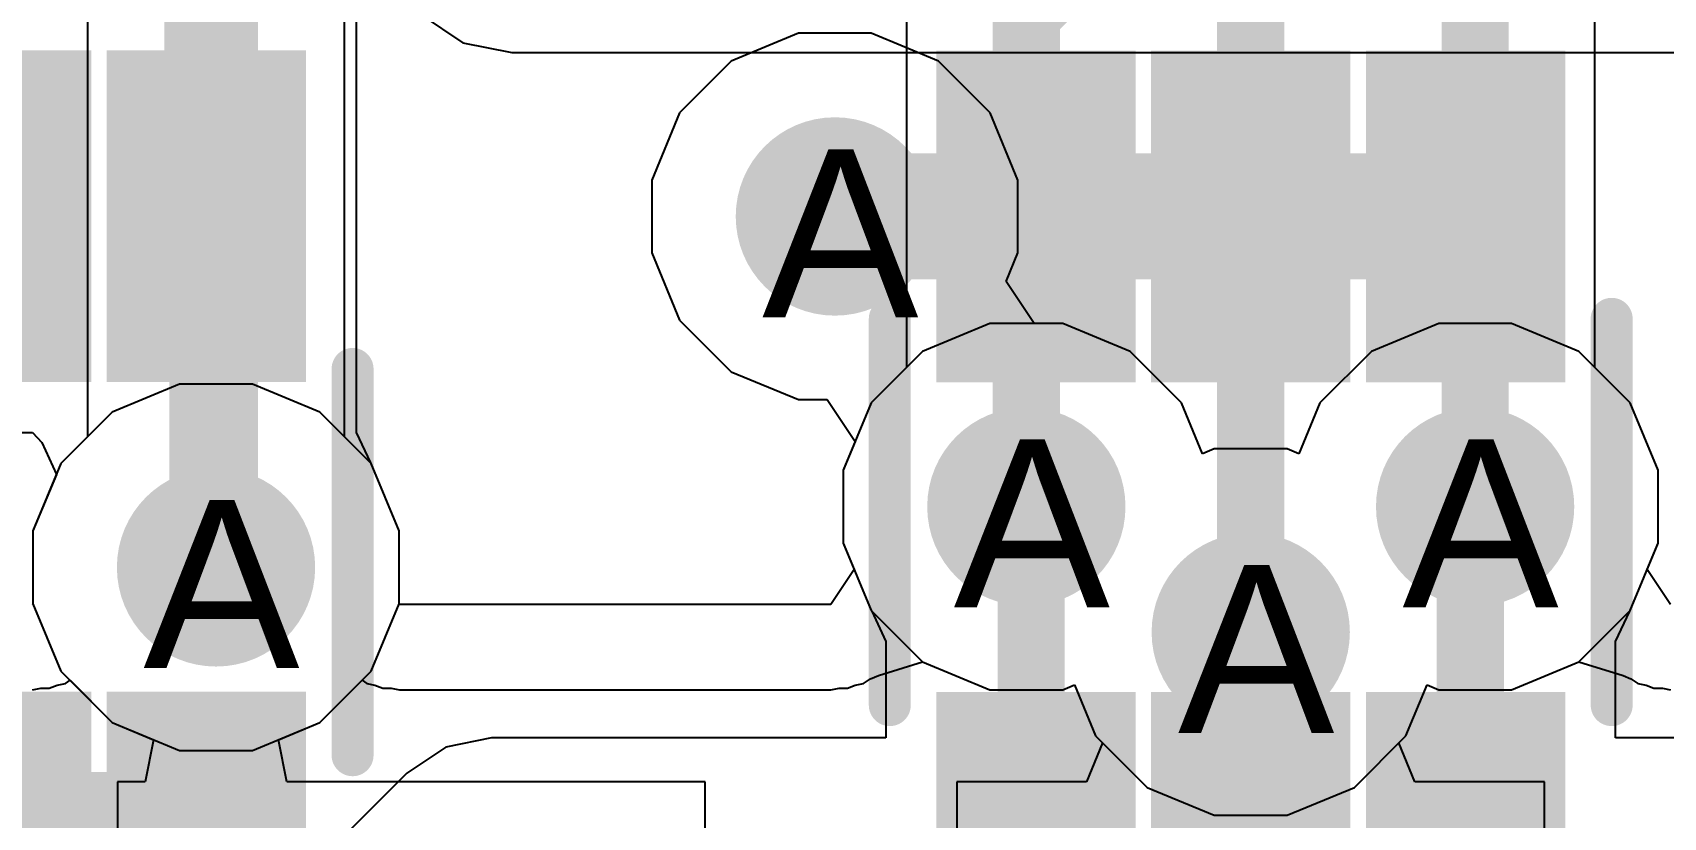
# Model space of a CAD drawing. Header units: inches. Extents: x 0 to 5271, y 0 to 5417.
# Drawn here: x 79.601 to 84.535, y 3.826 to 6.2 of the extents above; entities that cross this region are included whole.
import ezdxf

# ---------------------------------------------------------------- set-up
doc = ezdxf.new("R2010")
doc.units = ezdxf.units.IN
for name, color, linetype in [('Bottom Layer', 5, 'Continuous'), ('Bottom Overlay', 54, 'Continuous'), ('Bottom Paste', 16, 'Continuous'), ('Bottom Solder', 6, 'Continuous'), ('Drill Drawing', 1, 'Continuous'), ('L2_GND1', 16, 'Continuous'), ('L3_SIG1', 76, 'Continuous'), ('L4_PWR', 90, 'Continuous'), ('L5_GND2', 156, 'Continuous'), ('L6_SIG2', 130, 'Continuous'), ('L7_GND3', 216, 'Continuous'), ('Top Layer', 1, 'Continuous'), ('Via Holes', 16, 'Continuous')]:
    doc.layers.add(name, color=color, linetype=linetype)
doc.styles.add('Arial', font='', dxfattribs={"height": 0.2})
doc.styles.get('Arial').set_extended_font_data('Arial')

# ---------------------------------------------------------------- blocks, each defined once
blk = doc.blocks.new('SOT_363_B_171')
at = {"layer": 'Bottom Layer'}
for points in [[(-1.36998075, 0.4500346599999999), (-1.36998075, 0.8500338599999999), (-0.56997981, 0.8500338599999999), (-0.56997981, 0.45003466)], [(0.57002045, 0.4500346599999999), (0.57002045, 0.8500338599999999), (1.37002139, 0.8500338599999999), (1.37002139, 0.45003466)], [(-1.36998075, -0.2000021400000001), (-1.36998075, 0.1999970599999999), (-0.56997981, 0.1999970600000001), (-0.56997981, -0.2000021399999999)], [(0.57002045, -0.2000021400000001), (0.57002045, 0.1999970599999999), (1.37002139, 0.1999970600000001), (1.37002139, -0.2000021399999999)], [(-1.36998075, -0.8499881399999999), (-1.36998075, -0.44998894), (-0.56997981, -0.4499889399999999), (-0.56997981, -0.8499881399999999)], [(0.57002045, -0.8499881399999999), (0.57002045, -0.44998894), (1.37002139, -0.4499889399999999), (1.37002139, -0.8499881399999999)]]:
    blk.add_hatch(color=5, dxfattribs=at).paths.add_polyline_path(points)
at = {"layer": 'Bottom Paste'}
for points in [[(-1.36998075, 0.4500346599999999), (-1.36998075, 0.8500338599999999), (-0.56997981, 0.8500338599999999), (-0.56997981, 0.45003466)], [(0.57002045, 0.4500346599999999), (0.57002045, 0.8500338599999999), (1.37002139, 0.8500338599999999), (1.37002139, 0.45003466)], [(-1.36998075, -0.2000021400000001), (-1.36998075, 0.1999970599999999), (-0.56997981, 0.1999970600000001), (-0.56997981, -0.2000021399999999)], [(0.57002045, -0.2000021400000001), (0.57002045, 0.1999970599999999), (1.37002139, 0.1999970600000001), (1.37002139, -0.2000021399999999)], [(-1.36998075, -0.8499881399999999), (-1.36998075, -0.44998894), (-0.56997981, -0.4499889399999999), (-0.56997981, -0.8499881399999999)], [(0.57002045, -0.8499881399999999), (0.57002045, -0.44998894), (1.37002139, -0.4499889399999999), (1.37002139, -0.8499881399999999)]]:
    blk.add_hatch(color=16, dxfattribs=at).paths.add_polyline_path(points)
at = {"layer": 'Bottom Solder'}
for points in [[(-1.47158075, 0.3484346599999999), (-1.47158075, 0.95163386), (-0.46837981, 0.95163386), (-0.4683798099999998, 0.3484346600000001)], [(0.46842045, 0.3484346599999999), (0.4684204499999999, 0.95163386), (1.47162139, 0.95163386), (1.47162139, 0.3484346600000001)], [(-1.47158075, -0.3016021400000001), (-1.47158075, 0.3015970599999999), (-0.46837981, 0.3015970600000001), (-0.4683798099999998, -0.3016021399999999)], [(0.46842045, -0.3016021400000001), (0.4684204499999999, 0.3015970599999999), (1.47162139, 0.3015970600000001), (1.47162139, -0.3016021399999999)], [(-1.47158075, -0.9515881399999999), (-1.47158075, -0.3483889400000001), (-0.46837981, -0.3483889399999999), (-0.4683798099999998, -0.9515881399999999)], [(0.46842045, -0.9515881399999999), (0.4684204499999999, -0.3483889400000001), (1.47162139, -0.3483889399999999), (1.47162139, -0.9515881399999999)]]:
    blk.add_hatch(color=6, dxfattribs=at).paths.add_polyline_path(points)
at = {"layer": 'Bottom Overlay'}
for points in [[(0.50799492, 1.09219746, 0.127, 0.127, 0), (-0.66040508, 1.09219746, 0.127, 0.127, 0)], [(-1.52400508, -0.66040254, 0.0999998, 0.0999998, 0), (-1.65100508, -0.53340254, 0.0999998, 0.0999998, 0)], [(-1.65100508, -0.78740254, 0.0999998, 0.0999998, 0), (-1.65100508, -0.53340254, 0.0999998, 0.0999998, 0)], [(-1.65100508, -0.78740254, 0.0999998, 0.0999998, 0), (-1.52400508, -0.66040254, 0.0999998, 0.0999998, 0)], [(0.50799492, -1.09220254, 0.127, 0.127, 0), (-0.66040508, -1.09220254, 0.127, 0.127, 0)]]:
    blk.add_lwpolyline(points, format="xyseb", dxfattribs=at)
for points in [[(-0.6921550799999999, 1.09219746, 0.0635, 0.0635, 1), (-0.6286550799999999, 1.09219746, 0.0635, 0.0635, 1)], [(0.47624492, 1.09219746, 0.0635, 0.0635, 1), (0.53974492, 1.09219746, 0.0635, 0.0635, 1)], [(-1.67600376, -0.53340254, 0.0499999, 0.0499999, 1), (-1.6260064, -0.53340254, 0.0499999, 0.0499999, 1)], [(-1.67600376, -0.53340254, 0.0499999, 0.0499999, 1), (-1.6260064, -0.53340254, 0.0499999, 0.0499999, 1)], [(-1.54900376, -0.66040254, 0.0499999, 0.0499999, 1), (-1.4990064, -0.66040254, 0.0499999, 0.0499999, 1)], [(-1.54900376, -0.66040254, 0.0499999, 0.0499999, 1), (-1.4990064, -0.66040254, 0.0499999, 0.0499999, 1)], [(-1.67600376, -0.78740254, 0.0499999, 0.0499999, 1), (-1.6260064, -0.78740254, 0.0499999, 0.0499999, 1)], [(-1.67600376, -0.78740254, 0.0499999, 0.0499999, 1), (-1.6260064, -0.78740254, 0.0499999, 0.0499999, 1)], [(-0.6921550799999999, -1.09220254, 0.0635, 0.0635, 1), (-0.6286550799999999, -1.09220254, 0.0635, 0.0635, 1)], [(0.47624492, -1.09220254, 0.0635, 0.0635, 1), (0.53974492, -1.09220254, 0.0635, 0.0635, 1)]]:
    blk.add_lwpolyline(points, format="xyseb", close=True, dxfattribs=at)
blk = doc.blocks.new('SOT_363_B_375')
at = {"layer": 'Bottom Layer'}
for points in [[(-1.37004425, 0.44999148), (-1.37004425, 0.8499906799999999), (-0.57004331, 0.8499906799999999), (-0.57004331, 0.44999148)], [(0.56995695, 0.44999148), (0.56995695, 0.8499906799999999), (1.36995789, 0.8499906799999999), (1.36995789, 0.44999148)], [(-1.37004425, -0.19999452), (-1.37004425, 0.20000468), (-0.57004331, 0.2000046799999999), (-0.57004331, -0.19999452)], [(0.56995695, -0.19999452), (0.56995695, 0.20000468), (1.36995789, 0.2000046799999999), (1.36995789, -0.19999452)], [(-1.37004425, -0.84998052), (-1.37004425, -0.44998132), (-0.57004331, -0.44998132), (-0.57004331, -0.84998052)], [(0.56995695, -0.84998052), (0.56995695, -0.44998132), (1.36995789, -0.44998132), (1.36995789, -0.84998052)]]:
    blk.add_hatch(color=5, dxfattribs=at).paths.add_polyline_path(points)
at = {"layer": 'Bottom Paste'}
for points in [[(-1.37004425, 0.44999148), (-1.37004425, 0.8499906799999999), (-0.57004331, 0.8499906799999999), (-0.57004331, 0.44999148)], [(0.56995695, 0.44999148), (0.56995695, 0.8499906799999999), (1.36995789, 0.8499906799999999), (1.36995789, 0.44999148)], [(-1.37004425, -0.19999452), (-1.37004425, 0.20000468), (-0.57004331, 0.2000046799999999), (-0.57004331, -0.19999452)], [(0.56995695, -0.19999452), (0.56995695, 0.20000468), (1.36995789, 0.2000046799999999), (1.36995789, -0.19999452)], [(-1.37004425, -0.84998052), (-1.37004425, -0.44998132), (-0.57004331, -0.44998132), (-0.57004331, -0.84998052)], [(0.56995695, -0.84998052), (0.56995695, -0.44998132), (1.36995789, -0.44998132), (1.36995789, -0.84998052)]]:
    blk.add_hatch(color=16, dxfattribs=at).paths.add_polyline_path(points)
at = {"layer": 'Bottom Solder'}
for points in [[(-1.47164425, 0.34839148), (-1.47164425, 0.95159068), (-0.46844331, 0.95159068), (-0.46844331, 0.34839148)], [(0.46835695, 0.34839148), (0.46835695, 0.95159068), (1.47155789, 0.95159068), (1.47155789, 0.34839148)], [(-1.47164425, -0.3015945199999999), (-1.47164425, 0.30160468), (-0.46844331, 0.30160468), (-0.46844331, -0.30159452)], [(0.46835695, -0.3015945199999999), (0.46835695, 0.30160468), (1.47155789, 0.30160468), (1.47155789, -0.30159452)], [(-1.47164425, -0.9515805199999999), (-1.47164425, -0.34838132), (-0.46844331, -0.34838132), (-0.46844331, -0.9515805199999999)], [(0.46835695, -0.9515805199999999), (0.46835695, -0.34838132), (1.47155789, -0.34838132), (1.47155789, -0.9515805199999999)]]:
    blk.add_hatch(color=6, dxfattribs=at).paths.add_polyline_path(points)
at = {"layer": 'Bottom Overlay'}
for points in [[(-0.66041778, 1.09220508, 0.127, 0.127, 0), (0.50798222, 1.09220508, 0.127, 0.127, 0)], [(-1.65101778, -0.53339492, 0.0999998, 0.0999998, 0), (-1.65101778, -0.78739492, 0.0999998, 0.0999998, 0)], [(-1.65101778, -0.53339492, 0.0999998, 0.0999998, 0), (-1.52401778, -0.66039492, 0.0999998, 0.0999998, 0)], [(-1.52401778, -0.66039492, 0.0999998, 0.0999998, 0), (-1.65101778, -0.78739492, 0.0999998, 0.0999998, 0)], [(-0.66041778, -1.09219492, 0.127, 0.127, 0), (0.50798222, -1.09219492, 0.127, 0.127, 0)]]:
    blk.add_lwpolyline(points, format="xyseb", dxfattribs=at)
for points in [[(-0.6921677799999999, 1.09220508, 0.0635, 0.0635, 1), (-0.62866778, 1.09220508, 0.0635, 0.0635, 1)], [(0.47623222, 1.09220508, 0.0635, 0.0635, 1), (0.53973222, 1.09220508, 0.0635, 0.0635, 1)], [(-1.67601646, -0.53339492, 0.0499999, 0.0499999, 1), (-1.6260191, -0.53339492, 0.0499999, 0.0499999, 1)], [(-1.67601646, -0.53339492, 0.0499999, 0.0499999, 1), (-1.6260191, -0.53339492, 0.0499999, 0.0499999, 1)], [(-1.54901646, -0.66039492, 0.0499999, 0.0499999, 1), (-1.4990191, -0.66039492, 0.0499999, 0.0499999, 1)], [(-1.54901646, -0.66039492, 0.0499999, 0.0499999, 1), (-1.4990191, -0.66039492, 0.0499999, 0.0499999, 1)], [(-1.67601646, -0.78739492, 0.0499999, 0.0499999, 1), (-1.6260191, -0.78739492, 0.0499999, 0.0499999, 1)], [(-1.67601646, -0.78739492, 0.0499999, 0.0499999, 1), (-1.6260191, -0.78739492, 0.0499999, 0.0499999, 1)], [(-0.6921677799999999, -1.09219492, 0.0635, 0.0635, 1), (-0.62866778, -1.09219492, 0.0635, 0.0635, 1)], [(0.47623222, -1.09219492, 0.0635, 0.0635, 1), (0.53973222, -1.09219492, 0.0635, 0.0635, 1)]]:
    blk.add_lwpolyline(points, format="xyseb", close=True, dxfattribs=at)

msp = doc.modelspace()

# ---------------------------------------------------------------- hatches: boundary and pattern name
at = {"layer": 'Bottom Layer'}
h = msp.add_hatch(color=5, dxfattribs=at)
edge = h.paths.add_edge_path()
edge.add_arc((82.02820272, 5.64363108), 0.2999994, 0, 360)
h = msp.add_hatch(color=5, dxfattribs=at)
edge = h.paths.add_edge_path()
edge.add_arc((82.60760212, 4.76575628), 0.2999994, 0, 360)
h = msp.add_hatch(color=5, dxfattribs=at)
edge = h.paths.add_edge_path()
edge.add_arc((83.96558772, 4.76575628), 0.2999994, 0, 360)
h = msp.add_hatch(color=5, dxfattribs=at)
edge = h.paths.add_edge_path()
edge.add_arc((80.15558771999999, 4.58221588), 0.2999994, 0, 360)
h = msp.add_hatch(color=5, dxfattribs=at)
edge = h.paths.add_edge_path()
edge.add_arc((83.28659491999998, 4.386381879999999), 0.2999994, 0, 360)
for points in [[(79.27659532, 3.07340508), (79.67659452, 3.07340508), (79.67659452, 4.104391079999999), (79.27659532, 4.104391079999999)], [(78.62660932, 3.42473788), (80.32663132, 3.42473788), (80.32663132, 3.96352268), (78.62660932, 3.96352268)]]:
    msp.add_hatch(color=5, dxfattribs=at).paths.add_polyline_path(points)
at = {"layer": 'L2_GND1'}
h = msp.add_hatch(color=16, dxfattribs=at)
edge = h.paths.add_edge_path()
edge.add_arc((82.02820272, 5.64363108), 0.2999994, 0, 360)
h = msp.add_hatch(color=16, dxfattribs=at)
edge = h.paths.add_edge_path()
edge.add_arc((82.60760212, 4.76575628), 0.2999994, 0, 360)
h = msp.add_hatch(color=16, dxfattribs=at)
edge = h.paths.add_edge_path()
edge.add_arc((83.96558772, 4.76575628), 0.2999994, 0, 360)
h = msp.add_hatch(color=16, dxfattribs=at)
edge = h.paths.add_edge_path()
edge.add_arc((80.15558771999999, 4.58221588), 0.2999994, 0, 360)
h = msp.add_hatch(color=16, dxfattribs=at)
edge = h.paths.add_edge_path()
edge.add_arc((83.28659491999998, 4.386381879999999), 0.2999994, 0, 360)
at = {"layer": 'L3_SIG1'}
h = msp.add_hatch(color=76, dxfattribs=at)
edge = h.paths.add_edge_path()
edge.add_arc((82.02820272, 5.64363108), 0.2999994, 0, 360)
h = msp.add_hatch(color=76, dxfattribs=at)
edge = h.paths.add_edge_path()
edge.add_arc((82.60760212, 4.76575628), 0.2999994, 0, 360)
h = msp.add_hatch(color=76, dxfattribs=at)
edge = h.paths.add_edge_path()
edge.add_arc((83.96558772, 4.76575628), 0.2999994, 0, 360)
h = msp.add_hatch(color=76, dxfattribs=at)
edge = h.paths.add_edge_path()
edge.add_arc((80.15558771999999, 4.58221588), 0.2999994, 0, 360)
h = msp.add_hatch(color=76, dxfattribs=at)
edge = h.paths.add_edge_path()
edge.add_arc((83.28659491999998, 4.386381879999999), 0.2999994, 0, 360)
at = {"layer": 'L4_PWR'}
h = msp.add_hatch(color=90, dxfattribs=at)
edge = h.paths.add_edge_path()
edge.add_arc((82.02820272, 5.64363108), 0.2999994, 0, 360)
h = msp.add_hatch(color=90, dxfattribs=at)
edge = h.paths.add_edge_path()
edge.add_arc((82.60760212, 4.76575628), 0.2999994, 0, 360)
h = msp.add_hatch(color=90, dxfattribs=at)
edge = h.paths.add_edge_path()
edge.add_arc((83.96558772, 4.76575628), 0.2999994, 0, 360)
h = msp.add_hatch(color=90, dxfattribs=at)
edge = h.paths.add_edge_path()
edge.add_arc((80.15558771999999, 4.58221588), 0.2999994, 0, 360)
h = msp.add_hatch(color=90, dxfattribs=at)
edge = h.paths.add_edge_path()
edge.add_arc((83.28659491999998, 4.386381879999999), 0.2999994, 0, 360)
at = {"layer": 'L5_GND2'}
h = msp.add_hatch(color=156, dxfattribs=at)
edge = h.paths.add_edge_path()
edge.add_arc((82.02820272, 5.64363108), 0.2999994, 0, 360)
h = msp.add_hatch(color=156, dxfattribs=at)
edge = h.paths.add_edge_path()
edge.add_arc((82.60760212, 4.76575628), 0.2999994, 0, 360)
h = msp.add_hatch(color=156, dxfattribs=at)
edge = h.paths.add_edge_path()
edge.add_arc((83.96558772, 4.76575628), 0.2999994, 0, 360)
h = msp.add_hatch(color=156, dxfattribs=at)
edge = h.paths.add_edge_path()
edge.add_arc((80.15558771999999, 4.58221588), 0.2999994, 0, 360)
h = msp.add_hatch(color=156, dxfattribs=at)
edge = h.paths.add_edge_path()
edge.add_arc((83.28659491999998, 4.386381879999999), 0.2999994, 0, 360)
at = {"layer": 'L6_SIG2'}
h = msp.add_hatch(color=130, dxfattribs=at)
edge = h.paths.add_edge_path()
edge.add_arc((82.02820272, 5.64363108), 0.2999994, 0, 360)
h = msp.add_hatch(color=130, dxfattribs=at)
edge = h.paths.add_edge_path()
edge.add_arc((82.60760212, 4.76575628), 0.2999994, 0, 360)
h = msp.add_hatch(color=130, dxfattribs=at)
edge = h.paths.add_edge_path()
edge.add_arc((83.96558772, 4.76575628), 0.2999994, 0, 360)
h = msp.add_hatch(color=130, dxfattribs=at)
edge = h.paths.add_edge_path()
edge.add_arc((80.15558771999999, 4.58221588), 0.2999994, 0, 360)
h = msp.add_hatch(color=130, dxfattribs=at)
edge = h.paths.add_edge_path()
edge.add_arc((83.28659491999998, 4.386381879999999), 0.2999994, 0, 360)
at = {"layer": 'L7_GND3'}
h = msp.add_hatch(color=216, dxfattribs=at)
edge = h.paths.add_edge_path()
edge.add_arc((82.02820272, 5.64363108), 0.2999994, 0, 360)
h = msp.add_hatch(color=216, dxfattribs=at)
edge = h.paths.add_edge_path()
edge.add_arc((82.60760212, 4.76575628), 0.2999994, 0, 360)
h = msp.add_hatch(color=216, dxfattribs=at)
edge = h.paths.add_edge_path()
edge.add_arc((83.96558772, 4.76575628), 0.2999994, 0, 360)
h = msp.add_hatch(color=216, dxfattribs=at)
edge = h.paths.add_edge_path()
edge.add_arc((80.15558771999999, 4.58221588), 0.2999994, 0, 360)
h = msp.add_hatch(color=216, dxfattribs=at)
edge = h.paths.add_edge_path()
edge.add_arc((83.28659491999998, 4.386381879999999), 0.2999994, 0, 360)
at = {"layer": 'Top Layer'}
h = msp.add_hatch(color=1, dxfattribs=at)
edge = h.paths.add_edge_path()
edge.add_arc((82.02820272, 5.64363108), 0.2999994, 0, 360)
h = msp.add_hatch(color=1, dxfattribs=at)
edge = h.paths.add_edge_path()
edge.add_arc((82.60760212, 4.76575628), 0.2999994, 0, 360)
h = msp.add_hatch(color=1, dxfattribs=at)
edge = h.paths.add_edge_path()
edge.add_arc((83.96558772, 4.76575628), 0.2999994, 0, 360)
h = msp.add_hatch(color=1, dxfattribs=at)
edge = h.paths.add_edge_path()
edge.add_arc((80.15558771999999, 4.58221588), 0.2999994, 0, 360)
h = msp.add_hatch(color=1, dxfattribs=at)
edge = h.paths.add_edge_path()
edge.add_arc((83.28659491999998, 4.386381879999999), 0.2999994, 0, 360)
at = {"layer": 'Via Holes'}
h = msp.add_hatch(color=7, dxfattribs=at)
edge = h.paths.add_edge_path()
edge.add_arc((82.02820272, 5.64363108), 0.1499997, 0, 360)
h = msp.add_hatch(color=7, dxfattribs=at)
edge = h.paths.add_edge_path()
edge.add_arc((82.60760212, 4.76575628), 0.1499997, 0, 360)
h = msp.add_hatch(color=7, dxfattribs=at)
edge = h.paths.add_edge_path()
edge.add_arc((83.96558772, 4.76575628), 0.1499997, 0, 360)
h = msp.add_hatch(color=7, dxfattribs=at)
edge = h.paths.add_edge_path()
edge.add_arc((80.15558771999999, 4.58221588), 0.1499997, 0, 360)
h = msp.add_hatch(color=7, dxfattribs=at)
edge = h.paths.add_edge_path()
edge.add_arc((83.28659491999998, 4.386381879999999), 0.1499997, 0, 360)

# ---------------------------------------------------------------- linework, layer by layer
at = {"layer": 'Bottom Layer'}
for p, q in [((80.58058052, 4.99039642), (80.58058052, 6.26908322)), ((80.77620116, 6.25306852), (80.90222834, 6.168859899999999)), ((80.90222834, 6.168859899999999), (81.05088692, 6.13928922)), ((81.05088692, 6.13928922), (86.01795852, 6.13928922)), ((82.49740421999999, 5.319755679999999), (82.29378766, 5.23541498)), ((82.71780002, 5.319755679999999), (82.49740421999999, 5.319755679999999)), ((82.92141658, 5.23541498), (82.71780002, 5.319755679999999)), ((83.85538982, 5.319755679999999), (83.65177326, 5.23541498)), ((84.07578561999999, 5.319755679999999), (83.85538982, 5.319755679999999)), ((84.27940217999999, 5.23541498), (84.07578561999999, 5.319755679999999)), ((82.29378766, 5.23541498), (82.13794341999998, 5.079570739999999)), ((83.07726081999999, 5.079570739999999), (82.92141658, 5.23541498)), ((83.65177326, 5.23541498), (83.49592901999999, 5.079570739999999)), ((84.43524642, 5.079570739999999), (84.27940217999999, 5.23541498)), ((82.13794341999998, 5.079570739999999), (82.05360271999999, 4.87595418)), ((83.14098942, 4.92571532), (83.07726081999999, 5.079570739999999)), ((83.49592901999999, 5.079570739999999), (83.43220041999999, 4.92571532)), ((84.51958712, 4.87595418), (84.43524642, 5.079570739999999)), ((79.35255401999999, 4.99039388), (79.60068662, 4.99039388)), ((79.60068662, 4.99039388), (79.62836245999999, 4.9597564)), ((80.62360812, 4.8981868), (80.58058052, 4.99039642)), ((79.62836245999999, 4.9597564), (79.67241114, 4.86339134)), ((83.17639702, 4.94038128), (83.14098942, 4.92571532)), ((83.39679282, 4.94038128), (83.17639702, 4.94038128)), ((83.43220041999999, 4.92571532), (83.39679282, 4.94038128)), ((80.62523372, 4.896043039999999), (80.62360812, 4.8981868)), ((80.62524642, 4.896030339999999), (80.62523372, 4.896043039999999)), ((80.70958712, 4.69241378), (80.62524642, 4.896030339999999)), ((79.67241114, 4.86339134), (79.60158831999999, 4.69241378)), ((82.05360271999999, 4.87595418), (82.05360271999999, 4.65555838)), ((84.51958712, 4.65555838), (84.51958712, 4.87595418)), ((79.60158831999999, 4.69241378), (79.60158831999999, 4.47201798)), ((80.70958712, 4.47201798), (80.70958712, 4.69241378)), ((82.05360271999999, 4.65555838), (82.13794341999998, 4.451941819999999)), ((84.43524642, 4.451941819999999), (84.51958712, 4.65555838)), ((79.60158831999999, 4.47201798), (79.68592901999999, 4.26840142)), ((80.62524642, 4.26840142), (80.70958712, 4.47201798)), ((82.13794341999998, 4.451941819999999), (82.13795612, 4.45192912)), ((82.13795612, 4.45192912), (82.13958172, 4.44978536)), ((82.13958172, 4.44978536), (82.18260932, 4.35757574)), ((84.39063132, 4.35757574), (84.43362336, 4.44980568)), ((84.43362336, 4.44980568), (84.43523372, 4.45192912)), ((84.43523372, 4.45192912), (84.43524642, 4.451941819999999)), ((82.18260932, 4.35757574), (82.18260932, 4.0661463)), ((84.39063132, 4.0661463), (84.39063132, 4.35757574)), ((79.68592901999999, 4.26840142), (79.84177326, 4.11255718)), ((80.46940217999999, 4.11255718), (80.62524642, 4.26840142)), ((79.84177326, 4.11255718), (80.04538982, 4.028216479999999)), ((80.26578562, 4.028216479999999), (80.46940217999999, 4.11255718)), ((80.98946972, 4.066148839999999), (80.85071968, 4.03854666)), ((80.98948242, 4.0661463), (80.98946972, 4.066148839999999)), ((82.18260932, 4.0661463), (80.98948242, 4.0661463)), ((85.53453301999998, 4.0661463), (84.39063132, 4.0661463)), ((80.04538982, 4.028216479999999), (80.26578562, 4.028216479999999)), ((80.85071968, 4.03854666), (80.73309481999999, 3.95995398)), ((80.73308974, 3.95994636), (80.51719481999999, 3.74405398)), ((80.73309481999999, 3.95995398), (80.73308974, 3.95994636))]:
    msp.add_line(p, q, dxfattribs=at)
for points in [[(80.12658092, 5.64439308, 0.254, 0.254, 0), (80.12658092, 6.71510468, 0.254, 0.254, 0)], [(82.02820272, 5.64363108, 0.3809999999999999, 0.3809999999999999, 0), (82.02822812, 5.643605679999999, 0.3809999999999999, 0.3809999999999999, 0)], [(82.02822812, 5.643605679999999, 0.3809999999999999, 0.3809999999999999, 0), (82.64140952, 5.643605679999999, 0.3809999999999999, 0.3809999999999999, 0)], [(82.64140952, 5.643605679999999, 0.3809999999999999, 0.3809999999999999, 0), (82.64143492, 5.64358028, 0.3809999999999999, 0.3809999999999999, 0)], [(82.64143492, 5.64358028, 0.3809999999999999, 0.3809999999999999, 0), (83.28659491999998, 5.64358028, 0.3809999999999999, 0.3809999999999999, 0)], [(83.28659491999998, 5.64358028, 0.3809999999999999, 0.3809999999999999, 0), (83.93663172, 5.64358028, 0.3809999999999999, 0.3809999999999999, 0)], [(80.12663171999999, 5.64439308, 0.254, 0.254, 0), (80.13699491999999, 5.65475628, 0.254, 0.254, 0)], [(83.93663172, 5.64358028, 0.254, 0.254, 0), (83.94145772, 5.64840628, 0.254, 0.254, 0)], [(80.12663171999999, 5.64439308, 0.254, 0.254, 0), (80.13181331999999, 5.639211479999999, 0.254, 0.254, 0)], [(80.14110972, 4.59669388, 0.254, 0.254, 0), (80.14110972, 5.629915079999999, 0.254, 0.254, 0)], [(82.60760212, 4.76575628, 0.2032, 0.2032, 0), (82.62213091999999, 4.75127828, 0.2032, 0.2032, 0)], [(82.62213091999999, 3.718057079999999, 0.2032, 0.2032, 0), (82.62213091999999, 4.75127828, 0.2032, 0.2032, 0)], [(83.95110971999999, 4.75132908, 0.2032, 0.2032, 0), (83.96558772, 4.76575628, 0.2032, 0.2032, 0)], [(83.95110971999999, 3.718057079999999, 0.2032, 0.2032, 0), (83.95110971999999, 4.75132908, 0.2032, 0.2032, 0)], [(83.28659491999998, 3.70357908, 0.2032, 0.2032, 0), (83.28659491999998, 4.386381879999999, 0.2032, 0.2032, 0)]]:
    msp.add_lwpolyline(points, format="xyseb", dxfattribs=at)
for points in [[(81.93295272, 5.64363108, 0.1905, 0.1905, 1), (82.12345272, 5.64363108, 0.1905, 0.1905, 1)], [(81.93297811999999, 5.643605679999999, 0.1905, 0.1905, 1), (82.12347812, 5.643605679999999, 0.1905, 0.1905, 1)], [(81.93297811999999, 5.643605679999999, 0.1905, 0.1905, 1), (82.12347812, 5.643605679999999, 0.1905, 0.1905, 1)], [(82.54615952, 5.643605679999999, 0.1905, 0.1905, 1), (82.73665951999999, 5.643605679999999, 0.1905, 0.1905, 1)], [(82.54615952, 5.643605679999999, 0.1905, 0.1905, 1), (82.73665951999999, 5.643605679999999, 0.1905, 0.1905, 1)], [(82.54618491999999, 5.64358028, 0.1905, 0.1905, 1), (82.73668492, 5.64358028, 0.1905, 0.1905, 1)], [(82.54618491999999, 5.64358028, 0.1905, 0.1905, 1), (82.73668492, 5.64358028, 0.1905, 0.1905, 1)], [(83.19134491999999, 5.64358028, 0.1905, 0.1905, 1), (83.38184491999999, 5.64358028, 0.1905, 0.1905, 1)], [(83.19134491999999, 5.64358028, 0.1905, 0.1905, 1), (83.38184491999999, 5.64358028, 0.1905, 0.1905, 1)], [(83.84138172, 5.64358028, 0.1905, 0.1905, 1), (84.03188172, 5.64358028, 0.1905, 0.1905, 1)], [(80.07349492, 5.65475628, 0.127, 0.127, 1), (80.20049492, 5.65475628, 0.127, 0.127, 1)], [(83.87795772, 5.64840628, 0.127, 0.127, 1), (84.00495772, 5.64840628, 0.127, 0.127, 1)], [(80.06308092, 5.64439308, 0.127, 0.127, 1), (80.19008092, 5.64439308, 0.127, 0.127, 1)], [(80.06313172, 5.64439308, 0.127, 0.127, 1), (80.19013172, 5.64439308, 0.127, 0.127, 1)], [(80.06313172, 5.64439308, 0.127, 0.127, 1), (80.19013172, 5.64439308, 0.127, 0.127, 1)], [(80.06831332, 5.639211479999999, 0.127, 0.127, 1), (80.19531332, 5.639211479999999, 0.127, 0.127, 1)], [(80.07760972, 5.629915079999999, 0.127, 0.127, 1), (80.20460972, 5.629915079999999, 0.127, 0.127, 1)], [(83.87313171999999, 5.64358028, 0.127, 0.127, 1), (84.00013171999998, 5.64358028, 0.127, 0.127, 1)], [(82.55680212, 4.76575628, 0.1016, 0.1016, 1), (82.65840211999999, 4.76575628, 0.1016, 0.1016, 1)], [(82.57133092, 4.75127828, 0.1016, 0.1016, 1), (82.67293092, 4.75127828, 0.1016, 0.1016, 1)], [(82.57133092, 4.75127828, 0.1016, 0.1016, 1), (82.67293092, 4.75127828, 0.1016, 0.1016, 1)], [(83.90030972, 4.75132908, 0.1016, 0.1016, 1), (84.00190971999999, 4.75132908, 0.1016, 0.1016, 1)], [(83.90030972, 4.75132908, 0.1016, 0.1016, 1), (84.00190971999999, 4.75132908, 0.1016, 0.1016, 1)], [(83.91478771999999, 4.76575628, 0.1016, 0.1016, 1), (84.01638772, 4.76575628, 0.1016, 0.1016, 1)], [(80.07760972, 4.59669388, 0.127, 0.127, 1), (80.20460972, 4.59669388, 0.127, 0.127, 1)], [(83.23579491999999, 4.386381879999999, 0.1016, 0.1016, 1), (83.33739492, 4.386381879999999, 0.1016, 0.1016, 1)]]:
    msp.add_lwpolyline(points, format="xyseb", close=True, dxfattribs=at)
at = {"layer": 'L2_GND1'}
for p, q in [((82.49740421999999, 5.319755679999999), (82.29378766, 5.23541498)), ((82.71780002, 5.319755679999999), (82.49740421999999, 5.319755679999999)), ((82.92141658, 5.23541498), (82.71780002, 5.319755679999999)), ((83.85538982, 5.319755679999999), (83.65177326, 5.23541498)), ((84.07578561999999, 5.319755679999999), (83.85538982, 5.319755679999999)), ((84.27940217999999, 5.23541498), (84.07578561999999, 5.319755679999999)), ((82.29378766, 5.23541498), (82.13794341999998, 5.079570739999999)), ((83.07726081999999, 5.079570739999999), (82.92141658, 5.23541498)), ((83.65177326, 5.23541498), (83.49592901999999, 5.079570739999999)), ((84.43524642, 5.079570739999999), (84.27940217999999, 5.23541498)), ((80.04538982, 5.13621528), (79.84177326, 5.05187458)), ((80.26578562, 5.13621528), (80.04538982, 5.13621528)), ((80.46940217999999, 5.05187458), (80.26578562, 5.13621528)), ((79.84177326, 5.05187458), (79.68592901999999, 4.896030339999999)), ((80.62524642, 4.896030339999999), (80.46940217999999, 5.05187458)), ((82.13794341999998, 5.079570739999999), (82.05360271999999, 4.87595418)), ((83.14098942, 4.92571532), (83.07726081999999, 5.079570739999999)), ((83.49592901999999, 5.079570739999999), (83.43220041999999, 4.92571532)), ((84.51958712, 4.87595418), (84.43524642, 5.079570739999999)), ((83.17639702, 4.94038128), (83.14098942, 4.92571532)), ((83.39679282, 4.94038128), (83.17639702, 4.94038128)), ((83.43220041999999, 4.92571532), (83.39679282, 4.94038128)), ((79.68592901999999, 4.896030339999999), (79.60158831999999, 4.69241378)), ((80.70958712, 4.69241378), (80.62524642, 4.896030339999999)), ((82.05360271999999, 4.87595418), (82.05360271999999, 4.65555838)), ((84.51958712, 4.65555838), (84.51958712, 4.87595418)), ((79.60158831999999, 4.69241378), (79.60158831999999, 4.47201798)), ((80.70958712, 4.47201798), (80.70958712, 4.69241378)), ((82.05360271999999, 4.65555838), (82.13794341999998, 4.451941819999999)), ((84.43524642, 4.451941819999999), (84.51958712, 4.65555838)), ((79.60158831999999, 4.47201798), (79.68592901999999, 4.26840142)), ((80.62524642, 4.26840142), (80.70958712, 4.47201798)), ((82.13794341999998, 4.451941819999999), (82.29378766, 4.29609758)), ((84.27940217999999, 4.29609758), (84.43524642, 4.451941819999999)), ((82.29378766, 4.29609758), (82.49740421999999, 4.211756879999999)), ((84.07578561999999, 4.211756879999999), (84.27940217999999, 4.29609758)), ((79.68592901999999, 4.26840142), (79.84177326, 4.11255718)), ((80.46940217999999, 4.11255718), (80.62524642, 4.26840142)), ((82.49740421999999, 4.211756879999999), (82.71780002, 4.211756879999999)), ((82.71780002, 4.211756879999999), (82.75320762, 4.22642284)), ((82.75320762, 4.22642284), (82.81693621999999, 4.072567419999999)), ((83.75625362, 4.072567419999999), (83.81998222, 4.22642284)), ((83.81998222, 4.22642284), (83.85538982, 4.211756879999999)), ((83.85538982, 4.211756879999999), (84.07578561999999, 4.211756879999999)), ((79.84177326, 4.11255718), (80.04538982, 4.028216479999999)), ((80.26578562, 4.028216479999999), (80.46940217999999, 4.11255718)), ((82.81693621999999, 4.072567419999999), (82.97278046, 3.91672318)), ((83.60040937999999, 3.91672318), (83.75625362, 4.072567419999999)), ((80.04538982, 4.028216479999999), (80.26578562, 4.028216479999999)), ((82.97278046, 3.91672318), (83.17639702, 3.83238248)), ((83.39679282, 3.83238248), (83.60040937999999, 3.91672318)), ((83.17639702, 3.83238248), (83.39679282, 3.83238248))]:
    msp.add_line(p, q, dxfattribs=at)
at = {"layer": 'L3_SIG1'}
for p, q in [((82.2450349, 7.15382618), (82.2450349, 5.18666222)), ((84.32815493999999, 5.18666222), (84.32815493999999, 6.997225019999999)), ((82.2450349, 5.18666222), (82.13794341999998, 5.079570739999999)), ((84.43524642, 5.079570739999999), (84.32815493999999, 5.18666222)), ((80.04538982, 5.13621528), (79.84177326, 5.05187458)), ((80.26578562, 5.13621528), (80.04538982, 5.13621528)), ((80.46940217999999, 5.05187458), (80.26578562, 5.13621528)), ((79.84177326, 5.05187458), (79.68592901999999, 4.896030339999999)), ((80.62524642, 4.896030339999999), (80.46940217999999, 5.05187458)), ((82.13794341999998, 5.079570739999999), (82.05360271999999, 4.87595418)), ((84.51958712, 4.87595418), (84.43524642, 5.079570739999999)), ((79.68592901999999, 4.896030339999999), (79.60158831999999, 4.69241378)), ((80.70958712, 4.69241378), (80.62524642, 4.896030339999999)), ((82.05360271999999, 4.87595418), (82.05360271999999, 4.65555838)), ((84.51958712, 4.65555838), (84.51958712, 4.87595418)), ((79.60158831999999, 4.69241378), (79.60158831999999, 4.47201798)), ((80.70958712, 4.47201798), (80.70958712, 4.69241378)), ((82.05360271999999, 4.65555838), (82.13794341999998, 4.451941819999999)), ((84.43524642, 4.451941819999999), (84.51958712, 4.65555838)), ((79.60158831999999, 4.47201798), (79.68592901999999, 4.26840142)), ((80.62524642, 4.26840142), (80.70958712, 4.47201798)), ((82.13794341999998, 4.451941819999999), (82.29378766, 4.29609758)), ((84.27940217999999, 4.29609758), (84.43524642, 4.451941819999999)), ((82.29378766, 4.29609758), (82.49740421999999, 4.211756879999999)), ((84.07578561999999, 4.211756879999999), (84.27940217999999, 4.29609758)), ((79.68592901999999, 4.26840142), (79.84177326, 4.11255718)), ((80.46940217999999, 4.11255718), (80.62524642, 4.26840142)), ((82.49740421999999, 4.211756879999999), (82.71780002, 4.211756879999999)), ((82.71780002, 4.211756879999999), (82.75320762, 4.22642284)), ((82.75320762, 4.22642284), (82.81693621999999, 4.072567419999999)), ((83.75625362, 4.072567419999999), (83.81998222, 4.22642284)), ((83.81998222, 4.22642284), (83.85538982, 4.211756879999999)), ((83.85538982, 4.211756879999999), (84.07578561999999, 4.211756879999999)), ((79.84177326, 4.11255718), (80.04538982, 4.028216479999999)), ((80.26578562, 4.028216479999999), (80.46940217999999, 4.11255718)), ((82.81693621999999, 4.072567419999999), (82.97278046, 3.91672318)), ((83.60040937999999, 3.91672318), (83.75625362, 4.072567419999999)), ((80.04538982, 4.028216479999999), (80.26578562, 4.028216479999999)), ((82.97278046, 3.91672318), (83.17639702, 3.83238248)), ((83.39679282, 3.83238248), (83.60040937999999, 3.91672318)), ((83.17639702, 3.83238248), (83.39679282, 3.83238248))]:
    msp.add_line(p, q, dxfattribs=at)
for points in [[(82.60760212, 4.76575628, 0.2032, 0.2032, 0), (82.60760212, 7.153838879999999, 0.2032, 0.2032, 0)], [(83.28659491999998, 4.386381879999999, 0.2032, 0.2032, 0), (83.28659491999998, 7.150003479999999, 0.2032, 0.2032, 0)], [(83.96558772, 4.76575628, 0.2032, 0.2032, 0), (83.96558772, 7.147407599999999, 0.2032, 0.2032, 0)]]:
    msp.add_lwpolyline(points, format="xyseb", dxfattribs=at)
for points in [[(82.55680212, 4.76575628, 0.1016, 0.1016, 1), (82.65840211999999, 4.76575628, 0.1016, 0.1016, 1)], [(83.91478771999999, 4.76575628, 0.1016, 0.1016, 1), (84.01638772, 4.76575628, 0.1016, 0.1016, 1)], [(83.23579491999999, 4.386381879999999, 0.1016, 0.1016, 1), (83.33739492, 4.386381879999999, 0.1016, 0.1016, 1)]]:
    msp.add_lwpolyline(points, format="xyseb", close=True, dxfattribs=at)
at = {"layer": 'L4_PWR'}
for p, q in [((81.91800482, 6.19763048), (81.71438825999999, 6.11328978)), ((82.13840062, 6.19763048), (81.91800482, 6.19763048)), ((82.34201718, 6.11328978), (82.13840062, 6.19763048)), ((81.71438825999999, 6.11328978), (81.55854402, 5.95744554)), ((82.49786141999999, 5.95744554), (82.34201718, 6.11328978)), ((81.55854402, 5.95744554), (81.47420331999999, 5.75382898)), ((82.58220211999999, 5.75382898), (82.49786141999999, 5.95744554)), ((81.47420331999999, 5.75382898), (81.47420331999999, 5.53343318)), ((82.58220211999999, 5.53343318), (82.58220211999999, 5.75382898)), ((81.47420331999999, 5.53343318), (81.55854402, 5.32981662)), ((82.54629922, 5.44675822), (82.58220211999999, 5.53343318)), ((82.63115807999999, 5.319755679999999), (82.54629922, 5.44675822)), ((81.55854402, 5.32981662), (81.71438825999999, 5.17397238)), ((82.71780002, 5.319755679999999), (82.63115807999999, 5.319755679999999)), ((82.92141658, 5.23541498), (82.71780002, 5.319755679999999)), ((83.85538982, 5.319755679999999), (83.65177326, 5.23541498)), ((84.07578561999999, 5.319755679999999), (83.85538982, 5.319755679999999)), ((84.27940217999999, 5.23541498), (84.07578561999999, 5.319755679999999)), ((83.07726081999999, 5.079570739999999), (82.92141658, 5.23541498)), ((83.65177326, 5.23541498), (83.49592901999999, 5.079570739999999)), ((84.43524642, 5.079570739999999), (84.27940217999999, 5.23541498)), ((80.04538982, 5.13621528), (79.84177326, 5.05187458)), ((80.26578562, 5.13621528), (80.04538982, 5.13621528)), ((80.46940217999999, 5.05187458), (80.26578562, 5.13621528)), ((81.71438825999999, 5.17397238), (81.91800482, 5.08963168)), ((81.91800482, 5.08963168), (82.00464676, 5.08963168)), ((82.00464676, 5.08963168), (82.08950562, 4.96262914)), ((79.84177326, 5.05187458), (79.68592901999999, 4.896030339999999)), ((80.62524642, 4.896030339999999), (80.46940217999999, 5.05187458)), ((83.14098942, 4.92571532), (83.07726081999999, 5.079570739999999)), ((83.49592901999999, 5.079570739999999), (83.43220041999999, 4.92571532)), ((84.51958712, 4.87595418), (84.43524642, 5.079570739999999)), ((82.08950562, 4.96262914), (82.05360271999999, 4.87595418)), ((83.17639702, 4.94038128), (83.14098942, 4.92571532)), ((83.39679282, 4.94038128), (83.17639702, 4.94038128)), ((83.43220041999999, 4.92571532), (83.39679282, 4.94038128)), ((79.68592901999999, 4.896030339999999), (79.60158831999999, 4.69241378)), ((80.70958712, 4.69241378), (80.62524642, 4.896030339999999)), ((82.05360271999999, 4.87595418), (82.05360271999999, 4.65555838)), ((84.51958712, 4.65555838), (84.51958712, 4.87595418)), ((79.60158831999999, 4.69241378), (79.60158831999999, 4.472020519999999)), ((80.70958712, 4.472020519999999), (80.70958712, 4.69241378)), ((82.05360271999999, 4.65555838), (82.08655668, 4.57599796)), ((84.48663316, 4.57599796), (84.51958712, 4.65555838)), ((82.08655668, 4.57599796), (82.01600056, 4.4704)), ((84.55718927999999, 4.4704), (84.48663316, 4.57599796)), ((79.60158831999999, 4.472020519999999), (79.60050627999999, 4.4704)), ((80.71066916, 4.4704), (80.70958712, 4.472020519999999)), ((82.01600056, 4.4704), (80.71066916, 4.4704)), ((82.15988139999999, 4.255068959999999), (82.29379019999999, 4.29609758)), ((82.29379019999999, 4.29609758), (82.49740421999999, 4.211756879999999)), ((84.07578561999999, 4.211756879999999), (84.27940217999999, 4.29609758)), ((84.27940217999999, 4.29609758), (84.41330844, 4.2550715)), ((82.11510627999999, 4.23113708), (82.13631527999999, 4.24530774)), ((82.13631527999999, 4.24530774), (82.15988139999999, 4.255068959999999)), ((84.41330844, 4.2550715), (84.43687455999999, 4.24530774)), ((84.43687455999999, 4.24530774), (84.45808355999999, 4.23113708)), ((79.60050627999999, 4.21142414), (79.62556846, 4.21641016)), ((79.62556846, 4.21641016), (79.65111324, 4.21641778)), ((79.65111324, 4.21641778), (79.6746311, 4.22616884)), ((79.6746311, 4.22616884), (79.69961199999999, 4.23113708)), ((79.69961199999999, 4.23113708), (79.71374709999999, 4.24058334)), ((79.71374709999999, 4.24058334), (79.84177326, 4.11255718)), ((80.46940217999999, 4.11255718), (80.59742834, 4.24058334)), ((80.59742834, 4.24058334), (80.61156344, 4.23113708)), ((80.61156344, 4.23113708), (80.63653164, 4.226171379999999)), ((80.63653164, 4.226171379999999), (80.6600622, 4.21641524)), ((80.6600622, 4.21641524), (80.6856146, 4.216407619999999)), ((80.6856146, 4.216407619999999), (80.71066916, 4.21142414)), ((80.71066916, 4.21142414), (82.01600056, 4.21142414)), ((82.01600056, 4.21142414), (82.04101701999998, 4.2164)), ((82.04101701999998, 4.2164), (82.06652878, 4.2164)), ((82.06652878, 4.2164), (82.0900949, 4.22616122)), ((82.0900949, 4.22616122), (82.11510627999999, 4.23113708)), ((82.49740421999999, 4.211756879999999), (82.71780002, 4.211756879999999)), ((82.71780002, 4.211756879999999), (82.75320762, 4.22642284)), ((82.75320762, 4.22642284), (82.81693621999999, 4.072567419999999)), ((83.75625362, 4.072567419999999), (83.81998222, 4.22642284)), ((83.81998222, 4.22642284), (83.85538982, 4.211756879999999)), ((83.85538982, 4.211756879999999), (84.07578561999999, 4.211756879999999)), ((84.45808355999999, 4.23113708), (84.48309494, 4.22616122)), ((84.48309494, 4.22616122), (84.50666106, 4.2164)), ((84.50666106, 4.2164), (84.53217281999999, 4.2164)), ((84.53217281999999, 4.2164), (84.55718927999999, 4.21142414)), ((79.84177326, 4.11255718), (80.04538982, 4.028216479999999)), ((80.26578562, 4.028216479999999), (80.46940217999999, 4.11255718)), ((82.81693621999999, 4.072567419999999), (82.97278046, 3.91672318)), ((83.60040937999999, 3.91672318), (83.75625362, 4.072567419999999)), ((80.04538982, 4.028216479999999), (80.26578562, 4.028216479999999)), ((82.97278046, 3.91672318), (83.17639702, 3.83238248)), ((83.39679282, 3.83238248), (83.60040937999999, 3.91672318)), ((83.17639702, 3.83238248), (83.39679282, 3.83238248))]:
    msp.add_line(p, q, dxfattribs=at)
at = {"layer": 'L5_GND2'}
for p, q in [((82.49740421999999, 5.319755679999999), (82.29378766, 5.23541498)), ((82.71780002, 5.319755679999999), (82.49740421999999, 5.319755679999999)), ((82.92141658, 5.23541498), (82.71780002, 5.319755679999999)), ((83.85538982, 5.319755679999999), (83.65177326, 5.23541498)), ((84.07578561999999, 5.319755679999999), (83.85538982, 5.319755679999999)), ((84.27940217999999, 5.23541498), (84.07578561999999, 5.319755679999999)), ((82.29378766, 5.23541498), (82.13794341999998, 5.079570739999999)), ((83.07726081999999, 5.079570739999999), (82.92141658, 5.23541498)), ((83.65177326, 5.23541498), (83.49592901999999, 5.079570739999999)), ((84.43524642, 5.079570739999999), (84.27940217999999, 5.23541498)), ((80.04538982, 5.13621528), (79.84177326, 5.05187458)), ((80.26578562, 5.13621528), (80.04538982, 5.13621528)), ((80.46940217999999, 5.05187458), (80.26578562, 5.13621528)), ((79.84177326, 5.05187458), (79.68592901999999, 4.896030339999999)), ((80.62524642, 4.896030339999999), (80.46940217999999, 5.05187458)), ((82.13794341999998, 5.079570739999999), (82.05360271999999, 4.87595418)), ((83.14098942, 4.92571532), (83.07726081999999, 5.079570739999999)), ((83.49592901999999, 5.079570739999999), (83.43220041999999, 4.92571532)), ((84.51958712, 4.87595418), (84.43524642, 5.079570739999999)), ((83.17639702, 4.94038128), (83.14098942, 4.92571532)), ((83.39679282, 4.94038128), (83.17639702, 4.94038128)), ((83.43220041999999, 4.92571532), (83.39679282, 4.94038128)), ((79.68592901999999, 4.896030339999999), (79.60158831999999, 4.69241378)), ((80.70958712, 4.69241378), (80.62524642, 4.896030339999999)), ((82.05360271999999, 4.87595418), (82.05360271999999, 4.65555838)), ((84.51958712, 4.65555838), (84.51958712, 4.87595418)), ((79.60158831999999, 4.69241378), (79.60158831999999, 4.47201798)), ((80.70958712, 4.47201798), (80.70958712, 4.69241378)), ((82.05360271999999, 4.65555838), (82.13794341999998, 4.451941819999999)), ((84.43524642, 4.451941819999999), (84.51958712, 4.65555838)), ((79.60158831999999, 4.47201798), (79.68592901999999, 4.26840142)), ((80.62524642, 4.26840142), (80.70958712, 4.47201798)), ((82.13794341999998, 4.451941819999999), (82.29378766, 4.29609758)), ((84.27940217999999, 4.29609758), (84.43524642, 4.451941819999999)), ((82.29378766, 4.29609758), (82.49740421999999, 4.211756879999999)), ((84.07578561999999, 4.211756879999999), (84.27940217999999, 4.29609758)), ((79.68592901999999, 4.26840142), (79.84177326, 4.11255718)), ((80.46940217999999, 4.11255718), (80.62524642, 4.26840142)), ((82.49740421999999, 4.211756879999999), (82.71780002, 4.211756879999999)), ((82.71780002, 4.211756879999999), (82.75320762, 4.22642284)), ((82.75320762, 4.22642284), (82.81693621999999, 4.072567419999999)), ((83.75625362, 4.072567419999999), (83.81998222, 4.22642284)), ((83.81998222, 4.22642284), (83.85538982, 4.211756879999999)), ((83.85538982, 4.211756879999999), (84.07578561999999, 4.211756879999999)), ((79.84177326, 4.11255718), (80.04538982, 4.028216479999999)), ((80.26578562, 4.028216479999999), (80.46940217999999, 4.11255718)), ((82.81693621999999, 4.072567419999999), (82.97278046, 3.91672318)), ((83.60040937999999, 3.91672318), (83.75625362, 4.072567419999999)), ((80.04538982, 4.028216479999999), (80.26578562, 4.028216479999999)), ((82.97278046, 3.91672318), (83.17639702, 3.83238248)), ((83.39679282, 3.83238248), (83.60040937999999, 3.91672318)), ((83.17639702, 3.83238248), (83.39679282, 3.83238248))]:
    msp.add_line(p, q, dxfattribs=at)
at = {"layer": 'L6_SIG2'}
for p, q in [((80.54405278, 4.97722398), (80.54405278, 7.019820859999999)), ((79.76712265999998, 6.78881548), (79.76712265999998, 4.97722398)), ((82.49740421999999, 5.319755679999999), (82.29378766, 5.23541498)), ((82.71780002, 5.319755679999999), (82.49740421999999, 5.319755679999999)), ((82.92141658, 5.23541498), (82.71780002, 5.319755679999999)), ((83.85538982, 5.319755679999999), (83.65177326, 5.23541498)), ((84.07578561999999, 5.319755679999999), (83.85538982, 5.319755679999999)), ((84.27940217999999, 5.23541498), (84.07578561999999, 5.319755679999999)), ((82.29378766, 5.23541498), (82.13794341999998, 5.079570739999999)), ((83.07726081999999, 5.079570739999999), (82.92141658, 5.23541498)), ((83.65177326, 5.23541498), (83.49592901999999, 5.079570739999999)), ((84.43524642, 5.079570739999999), (84.27940217999999, 5.23541498)), ((82.13794341999998, 5.079570739999999), (82.05360271999999, 4.87595418)), ((83.14098942, 4.92571532), (83.07726081999999, 5.079570739999999)), ((83.49592901999999, 5.079570739999999), (83.43220041999999, 4.92571532)), ((84.51958712, 4.87595418), (84.43524642, 5.079570739999999)), ((79.76712265999998, 4.97722398), (79.68592901999999, 4.896030339999999)), ((80.62524642, 4.896030339999999), (80.54405278, 4.97722398)), ((83.17639702, 4.94038128), (83.14098942, 4.92571532)), ((83.39679282, 4.94038128), (83.17639702, 4.94038128)), ((83.43220041999999, 4.92571532), (83.39679282, 4.94038128)), ((79.68592901999999, 4.896030339999999), (79.60158831999999, 4.69241378)), ((80.70958712, 4.69241378), (80.62524642, 4.896030339999999)), ((82.05360271999999, 4.87595418), (82.05360271999999, 4.65555838)), ((84.51958712, 4.65555838), (84.51958712, 4.87595418)), ((79.60158831999999, 4.69241378), (79.60158831999999, 4.47201798)), ((80.70958712, 4.47201798), (80.70958712, 4.69241378)), ((82.05360271999999, 4.65555838), (82.13794341999998, 4.451941819999999)), ((84.43524642, 4.451941819999999), (84.51958712, 4.65555838)), ((79.60158831999999, 4.47201798), (79.68592901999999, 4.26840142)), ((80.62524642, 4.26840142), (80.70958712, 4.47201798)), ((82.13794341999998, 4.451941819999999), (82.29378766, 4.29609758)), ((84.27940217999999, 4.29609758), (84.43524642, 4.451941819999999)), ((82.29378766, 4.29609758), (82.49740421999999, 4.211756879999999)), ((84.07578561999999, 4.211756879999999), (84.27940217999999, 4.29609758)), ((79.68592901999999, 4.26840142), (79.84177326, 4.11255718)), ((80.46940217999999, 4.11255718), (80.62524642, 4.26840142)), ((82.49740421999999, 4.211756879999999), (82.71780002, 4.211756879999999)), ((82.71780002, 4.211756879999999), (82.75320762, 4.22642284)), ((82.75320762, 4.22642284), (82.81693621999999, 4.072567419999999)), ((83.75625362, 4.072567419999999), (83.81998222, 4.22642284)), ((83.81998222, 4.22642284), (83.85538982, 4.211756879999999)), ((83.85538982, 4.211756879999999), (84.07578561999999, 4.211756879999999)), ((79.84177326, 4.11255718), (80.04538982, 4.028216479999999)), ((80.26578562, 4.028216479999999), (80.46940217999999, 4.11255718)), ((82.81693621999999, 4.072567419999999), (82.97278046, 3.91672318)), ((83.60040937999999, 3.91672318), (83.75625362, 4.072567419999999)), ((80.04538982, 4.028216479999999), (80.26578562, 4.028216479999999)), ((82.97278046, 3.91672318), (83.17639702, 3.83238248)), ((83.39679282, 3.83238248), (83.60040937999999, 3.91672318)), ((83.17639702, 3.83238248), (83.39679282, 3.83238248))]:
    msp.add_line(p, q, dxfattribs=at)
msp.add_lwpolyline([(80.15558771999999, 4.58221588, 0.254, 0.254, 0), (80.15558771999999, 7.18072732, 0.254, 0.254, 0)], format="xyseb", dxfattribs=at)
msp.add_lwpolyline([(80.09208772, 4.58221588, 0.127, 0.127, 1), (80.21908771999999, 4.58221588, 0.127, 0.127, 1)], format="xyseb", close=True, dxfattribs=at)
at = {"layer": 'L7_GND3'}
for p, q in [((82.49740421999999, 5.319755679999999), (82.29378766, 5.23541498)), ((82.71780002, 5.319755679999999), (82.49740421999999, 5.319755679999999)), ((82.92141658, 5.23541498), (82.71780002, 5.319755679999999)), ((83.85538982, 5.319755679999999), (83.65177326, 5.23541498)), ((84.07578561999999, 5.319755679999999), (83.85538982, 5.319755679999999)), ((84.27940217999999, 5.23541498), (84.07578561999999, 5.319755679999999)), ((82.29378766, 5.23541498), (82.13794341999998, 5.079570739999999)), ((83.07726081999999, 5.079570739999999), (82.92141658, 5.23541498)), ((83.65177326, 5.23541498), (83.49592901999999, 5.079570739999999)), ((84.43524642, 5.079570739999999), (84.27940217999999, 5.23541498)), ((80.04538982, 5.13621528), (79.84177326, 5.05187458)), ((80.26578562, 5.13621528), (80.04538982, 5.13621528)), ((80.46940217999999, 5.05187458), (80.26578562, 5.13621528)), ((79.84177326, 5.05187458), (79.68592901999999, 4.896030339999999)), ((80.62524642, 4.896030339999999), (80.46940217999999, 5.05187458)), ((82.13794341999998, 5.079570739999999), (82.05360271999999, 4.87595418)), ((83.14098942, 4.92571532), (83.07726081999999, 5.079570739999999)), ((83.49592901999999, 5.079570739999999), (83.43220041999999, 4.92571532)), ((84.51958712, 4.87595418), (84.43524642, 5.079570739999999)), ((83.17639702, 4.94038128), (83.14098942, 4.92571532)), ((83.39679282, 4.94038128), (83.17639702, 4.94038128)), ((83.43220041999999, 4.92571532), (83.39679282, 4.94038128)), ((79.68592901999999, 4.896030339999999), (79.60158831999999, 4.69241378)), ((80.70958712, 4.69241378), (80.62524642, 4.896030339999999)), ((82.05360271999999, 4.87595418), (82.05360271999999, 4.65555838)), ((84.51958712, 4.65555838), (84.51958712, 4.87595418)), ((79.60158831999999, 4.69241378), (79.60158831999999, 4.47201798)), ((80.70958712, 4.47201798), (80.70958712, 4.69241378)), ((82.05360271999999, 4.65555838), (82.13794341999998, 4.451941819999999)), ((84.43524642, 4.451941819999999), (84.51958712, 4.65555838)), ((79.60158831999999, 4.47201798), (79.68592901999999, 4.26840142)), ((80.62524642, 4.26840142), (80.70958712, 4.47201798)), ((82.13794341999998, 4.451941819999999), (82.29378766, 4.29609758)), ((84.27940217999999, 4.29609758), (84.43524642, 4.451941819999999)), ((82.29378766, 4.29609758), (82.49740421999999, 4.211756879999999)), ((84.07578561999999, 4.211756879999999), (84.27940217999999, 4.29609758)), ((79.68592901999999, 4.26840142), (79.84177326, 4.11255718)), ((80.46940217999999, 4.11255718), (80.62524642, 4.26840142)), ((82.49740421999999, 4.211756879999999), (82.71780002, 4.211756879999999)), ((82.71780002, 4.211756879999999), (82.75320762, 4.22642284)), ((82.75320762, 4.22642284), (82.81693621999999, 4.072567419999999)), ((83.75625362, 4.072567419999999), (83.81998222, 4.22642284)), ((83.81998222, 4.22642284), (83.85538982, 4.211756879999999)), ((83.85538982, 4.211756879999999), (84.07578561999999, 4.211756879999999)), ((79.84177326, 4.11255718), (80.04538982, 4.028216479999999)), ((80.26578562, 4.028216479999999), (80.46940217999999, 4.11255718)), ((82.81693621999999, 4.072567419999999), (82.97278046, 3.91672318)), ((83.60040937999999, 3.91672318), (83.75625362, 4.072567419999999)), ((80.04538982, 4.028216479999999), (80.26578562, 4.028216479999999)), ((82.97278046, 3.91672318), (83.17639702, 3.83238248)), ((83.39679282, 3.83238248), (83.60040937999999, 3.91672318)), ((83.17639702, 3.83238248), (83.39679282, 3.83238248))]:
    msp.add_line(p, q, dxfattribs=at)
at = {"layer": 'Top Layer'}
for p, q in [((82.49740421999999, 5.319755679999999), (82.29378766, 5.23541498)), ((82.71780002, 5.319755679999999), (82.49740421999999, 5.319755679999999)), ((82.92141658, 5.23541498), (82.71780002, 5.319755679999999)), ((83.85538982, 5.319755679999999), (83.65177326, 5.23541498)), ((84.07578561999999, 5.319755679999999), (83.85538982, 5.319755679999999)), ((84.27940217999999, 5.23541498), (84.07578561999999, 5.319755679999999)), ((82.29378766, 5.23541498), (82.13794341999998, 5.079570739999999)), ((83.07726081999999, 5.079570739999999), (82.92141658, 5.23541498)), ((83.65177326, 5.23541498), (83.49592901999999, 5.079570739999999)), ((84.43524642, 5.079570739999999), (84.27940217999999, 5.23541498)), ((80.04538982, 5.13621528), (79.84177326, 5.05187458)), ((80.26578562, 5.13621528), (80.04538982, 5.13621528)), ((80.46940217999999, 5.05187458), (80.26578562, 5.13621528)), ((79.84177326, 5.05187458), (79.68592901999999, 4.896030339999999)), ((80.62524642, 4.896030339999999), (80.46940217999999, 5.05187458)), ((82.13794341999998, 5.079570739999999), (82.05360271999999, 4.87595418)), ((83.14098942, 4.92571532), (83.07726081999999, 5.079570739999999)), ((83.49592901999999, 5.079570739999999), (83.43220041999999, 4.92571532)), ((84.51958712, 4.87595418), (84.43524642, 5.079570739999999)), ((83.17639702, 4.94038128), (83.14098942, 4.92571532)), ((83.39679282, 4.94038128), (83.17639702, 4.94038128)), ((83.43220041999999, 4.92571532), (83.39679282, 4.94038128)), ((79.68592901999999, 4.896030339999999), (79.60158831999999, 4.69241378)), ((80.70958712, 4.69241378), (80.62524642, 4.896030339999999)), ((82.05360271999999, 4.87595418), (82.05360271999999, 4.65555838)), ((84.51958712, 4.65555838), (84.51958712, 4.87595418)), ((79.60158831999999, 4.69241378), (79.60158831999999, 4.47201798)), ((80.70958712, 4.47201798), (80.70958712, 4.69241378)), ((82.05360271999999, 4.65555838), (82.13794341999998, 4.451941819999999)), ((84.43524642, 4.451941819999999), (84.51958712, 4.65555838)), ((79.60158831999999, 4.47201798), (79.68592901999999, 4.26840142)), ((80.62524642, 4.26840142), (80.70958712, 4.47201798)), ((82.13794341999998, 4.451941819999999), (82.29378766, 4.29609758)), ((84.27940217999999, 4.29609758), (84.43524642, 4.451941819999999)), ((82.29378766, 4.29609758), (82.49740421999999, 4.211756879999999)), ((84.07578561999999, 4.211756879999999), (84.27940217999999, 4.29609758)), ((79.68592901999999, 4.26840142), (79.84177326, 4.11255718)), ((80.46940217999999, 4.11255718), (80.62524642, 4.26840142)), ((82.49740421999999, 4.211756879999999), (82.71780002, 4.211756879999999)), ((82.71780002, 4.211756879999999), (82.75320762, 4.22642284)), ((82.75320762, 4.22642284), (82.81693621999999, 4.072567419999999)), ((83.75625362, 4.072567419999999), (83.81998222, 4.22642284)), ((83.81998222, 4.22642284), (83.85538982, 4.211756879999999)), ((83.85538982, 4.211756879999999), (84.07578561999999, 4.211756879999999)), ((79.84177326, 4.11255718), (79.9662231, 4.06100788)), ((80.34495233999999, 4.06100788), (80.46940217999999, 4.11255718)), ((79.9662231, 4.06100788), (79.94096026, 3.93400788)), ((80.37021517999999, 3.93400788), (80.34495233999999, 4.06100788)), ((82.8382138, 4.05128984), (82.7896109, 3.93395708)), ((82.81693621999999, 4.072567419999999), (82.8382138, 4.05128984)), ((83.73497603999999, 4.05128984), (83.75625362, 4.072567419999999)), ((83.78357894, 3.93395708), (83.73497603999999, 4.05128984)), ((79.94096026, 3.93400788), (79.85759492, 3.93400788)), ((79.85759492, 3.93400788), (79.85759492, 0.62601348)), ((81.63559491999999, 3.93400788), (80.37021517999999, 3.93400788)), ((81.63559491999999, 0.62601348), (81.63559491999999, 3.93400788)), ((82.7896109, 3.93395708), (82.39759492, 3.93395708)), ((82.39759492, 3.93395708), (82.39759492, 0.62596268)), ((84.17559492, 3.93395708), (83.78357894, 3.93395708)), ((84.17559492, 0.62596268), (84.17559492, 3.93395708))]:
    msp.add_line(p, q, dxfattribs=at)

# ---------------------------------------------------------------- block references
for name, p, rotation in [('SOT_363_B_171', (83.28659746, 4.6736), 270), ('SOT_363_B_375', (79.47659999999999, 4.674435659999999), 90)]:
    msp.add_blockref(name, p, dxfattribs=dict(rotation=rotation))

# ---------------------------------------------------------------- texts
at = {"layer": 'Drill Drawing', "style": 'Arial'}
for p in [(81.80812441999998, 5.3389149), (82.38752382, 4.4610401), (83.74550942, 4.4610401), (79.93550941999999, 4.2774997), (83.06651662, 4.081665699999999)]:
    msp.add_text('A', height=0.508, dxfattribs=at).set_placement(p)

doc.saveas('drawing.dxf')
